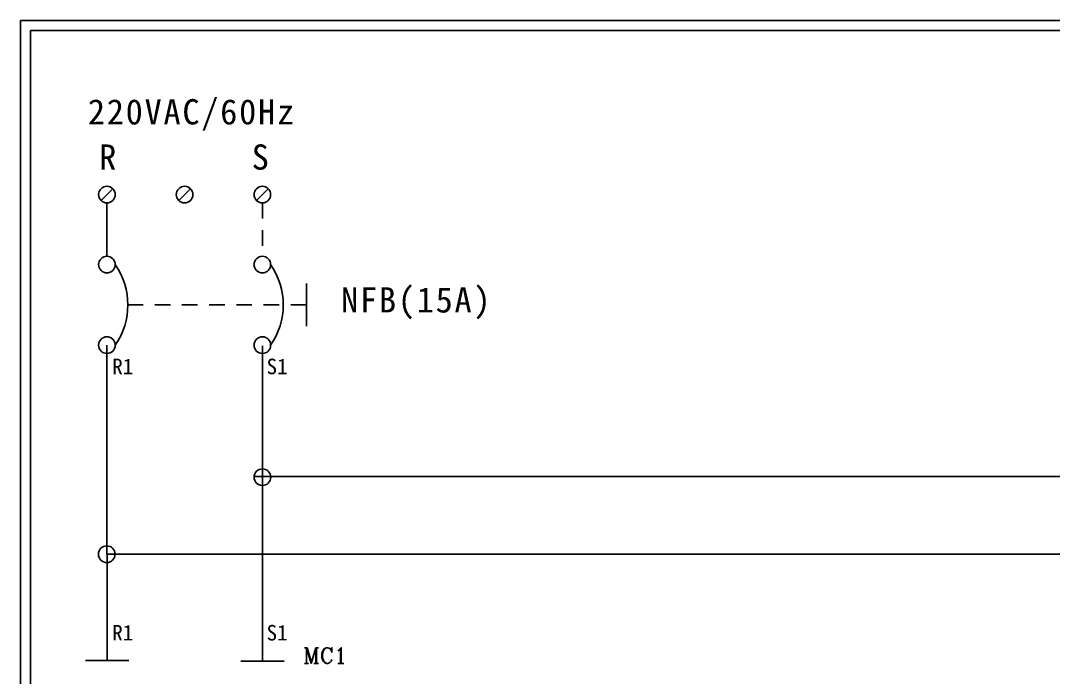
# Model space of a CAD drawing. Extents: x 10 to 297, y 3 to 207.
# Drawn here: x 10 to 142.9, y 122.5 to 207 of the extents above; entities that cross this region are included whole.
import ezdxf

# ---------------------------------------------------------------- set-up
doc = ezdxf.new("R2010")
doc.units = 0
doc.linetypes.add('HIDDEN9', pattern=[3.5, 2, -1.5])
doc.layers.get('0').update_dxf_attribs({"linetype": 'CONTINUOUS'})
doc.layers.add('圖框層', color=7, linetype='CONTINUOUS')
doc.layers.add('標尺寸層', color=3, linetype='CONTINUOUS')
doc.styles.add('CNS', font='romanc.shx', dxfattribs={"bigfont": 'chineset.shx'})
doc.styles.add('STSL', font='kaiu.ttf')
doc.styles.add('標楷體', font='kaiu.ttf')

msp = doc.modelspace()

# ---------------------------------------------------------------- linework, layer by layer
for p, q in [((21.85, 185.35), (20.34, 183.83)), ((31.85, 185.35), (30.34, 183.83)), ((41.85, 185.35), (40.34, 183.83)), ((290.72, 148.34), (40.04, 148.34)), ((290.72, 138.34), (21.08, 138.34))]:
    msp.add_line(p, q)
at = {"color": 7, "linetype": 'HIDDEN9'}
msp.add_line((46.76, 170.41), (23.79, 170.41), dxfattribs=at)
for centre in [(21.1, 184.59), (31.1, 184.59), (41.1, 184.59), (21.1, 175.59), (41.1, 175.59), (21.1, 165.23), (41.1, 165.23), (41.11, 148.25), (21.08, 138.34)]:
    msp.add_circle(centre, 1.07)
at = {"color": 7}
msp.add_arc((14.74, 170.41), 9.05, 325.1286, 34.8714, dxfattribs=at)
at = {"color": 7, "linetype": 'ByBlock'}
msp.add_arc((34.74, 170.41), 9.05, 325.1286, 34.8714, dxfattribs=at)
at = {"layer": '圖框層', "color": 7}
for p, q in [((297, 206.97), (10, 206.97)), ((10, 3), (10, 206.97)), ((295.75, 205.72), (11.25, 205.72)), ((11.25, 4.25), (11.25, 205.72))]:
    msp.add_line(p, q, dxfattribs=at)
at = {"layer": '標尺寸層', "color": 7}
for p, q in [((21.1, 183.52), (21.1, 176.66)), ((46.76, 173.14), (46.76, 167.68)), ((21.1, 165.23), (21.08, 138.34)), ((41.1, 165.15), (41.11, 148.25)), ((21.1, 164.16), (21.1, 164.1)), ((41.1, 164.16), (41.1, 164.1)), ((41.13, 124.59), (41.13, 148.25)), ((21.14, 124.67), (21.14, 138.34)), ((18.35, 124.67), (23.92, 124.67)), ((38.35, 124.59), (43.92, 124.59))]:
    msp.add_line(p, q, dxfattribs=at)
at = {"layer": '標尺寸層', "color": 7, "linetype": 'HIDDEN9'}
msp.add_line((41.1, 183.52), (41.1, 176.66), dxfattribs=at)

# ---------------------------------------------------------------- texts
at = {"color": 0, "char_height": 3.25, "style": '標楷體'}
for s, insert, width, attachment_point in [('\\pt6.5;{\\T1.1;220VAC/60Hz}', (18.65, 196.87), 35.213, 1), ('\\pt6.5;{\\T1.1;R}', (20.1, 191.05), 2, 1), ('\\pt6.5;{\\T1.1;S}', (39.73, 191.05), 2, 1), ('\\pt6.5;{\\T1.1;NFB(15A)}', (60.96, 172.68), 24.6072, 2)]:
    msp.add_mtext(s, dxfattribs=dict(at, insert=insert, width=width, attachment_point=attachment_point))
at = {"layer": '圖框層', "color": 4, "style": 'STSL'}
for s, p in [('R1', (21.78, 161.49)), ('S1', (41.64, 161.49)), ('R1', (21.78, 127.24)), ('S1', (41.64, 127.24))]:
    msp.add_text(s, height=2, dxfattribs=at).set_placement(p)
at = {"layer": '標尺寸層', "color": 4, "insert": (46.36, 126.3), "char_height": 2, "attachment_point": 1, "style": 'CNS'}
msp.add_mtext_dynamic_manual_height_columns('MC1', width=7.6881, gutter_width=32.5, heights=[0], dxfattribs=at)

doc.saveas('drawing.dxf')
